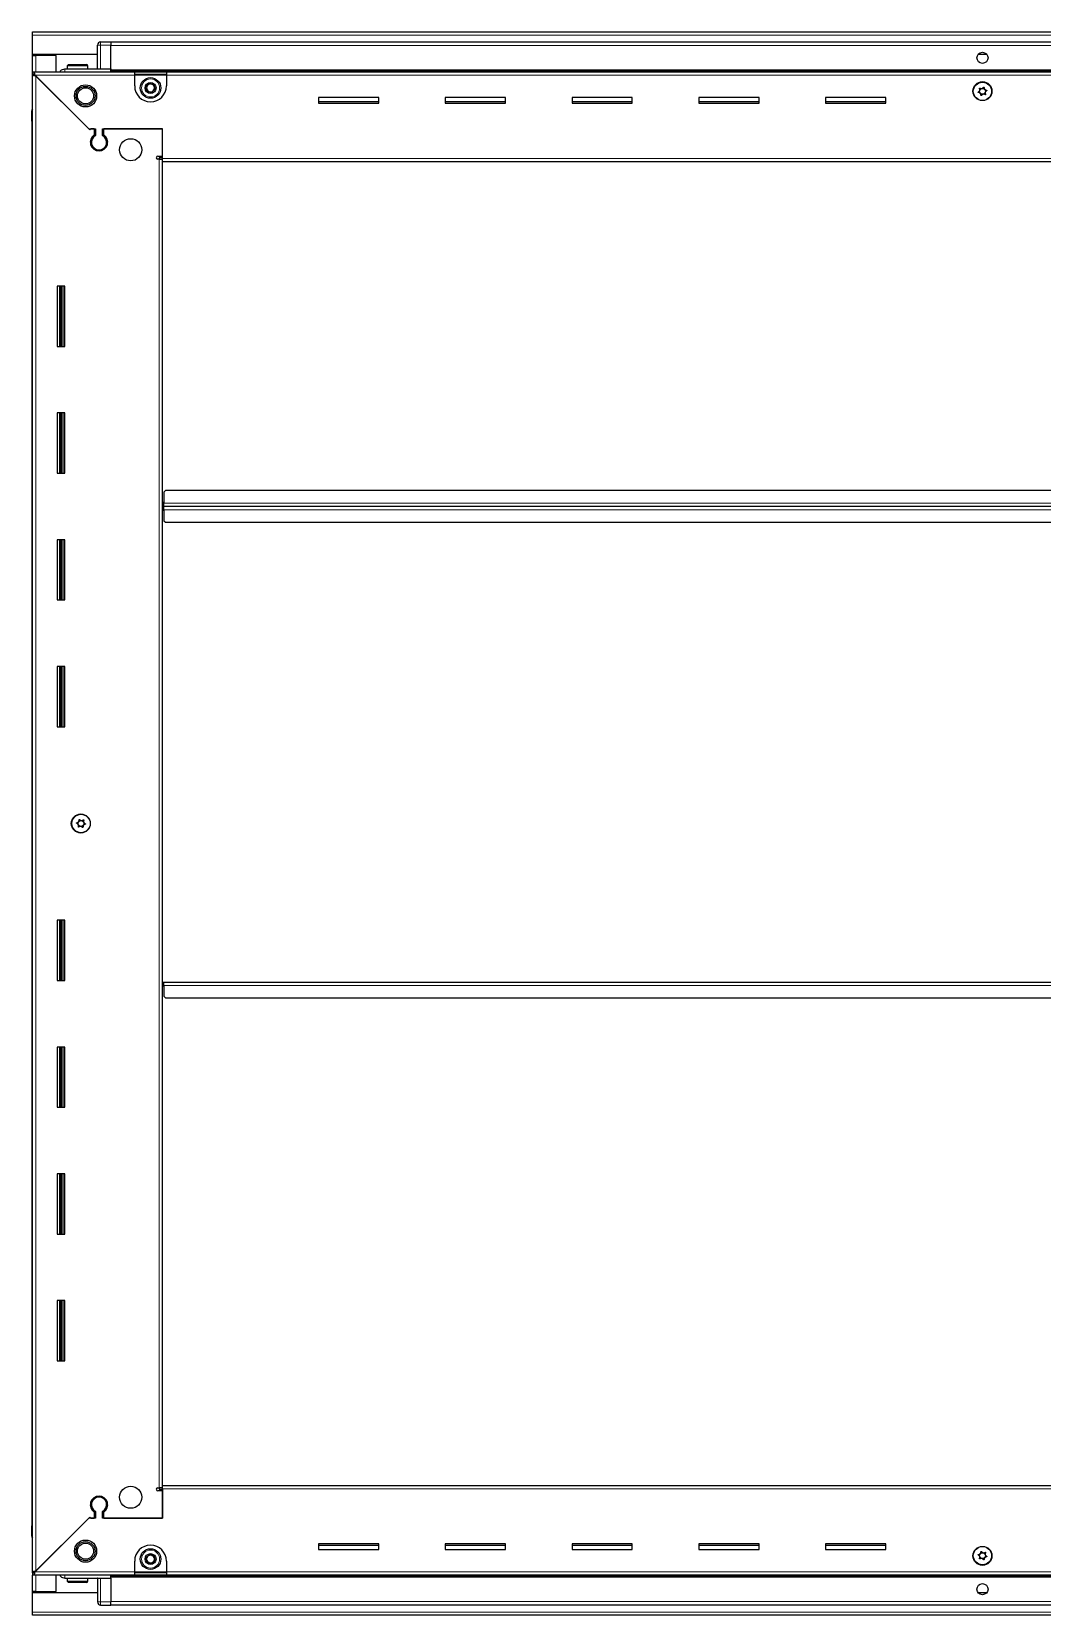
# Model space of a CAD drawing. Header units: millimetres. Extents: x 1315 to 5642, y -1045 to 1861.
# Drawn here: x 4366 to 5004, y 677 to 1676 of the extents above; entities that cross this region are included whole.
import ezdxf

# ---------------------------------------------------------------- set-up
doc = ezdxf.new("R2010")
doc.units = ezdxf.units.MM

msp = doc.modelspace()

# ---------------------------------------------------------------- linework, layer by layer
at = {"color": 7, "linetype": 'Continuous', "lineweight": 25}
for p, q in [((4366.81, 1673.72), (4366.81, 1675.82)), ((4366.81, 1675.82), (5565.81, 1675.82)), ((4366.81, 1661.32), (4366.81, 1673.72)), ((4408.49, 1668.82), (4408.48, 1668.82)), ((4409.81, 1669.32), (4416.31, 1669.32)), ((4409.81, 1669.32), (4416.31, 1669.32)), ((4416.31, 1669.32), (4416.31, 1669.32)), ((4416.31, 1669.32), (4416.31, 1669.32)), ((4416.31, 1669.32), (4416.31, 1667.32)), ((5516.31, 1669.17), (4416.31, 1669.17)), ((4407.81, 1661.32), (4366.81, 1661.32)), ((4366.81, 1660.82), (4366.81, 1661.32)), ((4366.81, 1650.57), (4366.81, 1660.82)), ((4366.81, 1660.82), (4368.91, 1660.82)), ((4368.31, 1660.82), (4368.31, 1661.32)), ((4381.81, 1660.82), (4368.91, 1660.82)), ((4381.81, 1650.57), (4381.81, 1660.82)), ((4407.81, 1652.32), (4407.81, 1667.32)), ((4416.31, 1652.32), (4416.31, 1667.32)), ((4969.18, 1661.32), (4963.44, 1661.32)), ((4366.81, 1649.07), (4366.81, 1650.57)), ((4366.81, 1650.57), (4367.81, 1650.57)), ((4366.81, 1648.57), (4366.81, 1649.07)), ((4366.81, 1649.07), (4367.81, 1649.07)), ((4366.81, 704.07), (4366.81, 1648.57)), ((4368.31, 1648.57), (4366.81, 1648.57)), ((4367.81, 1650.57), (4431.31, 1650.57)), ((4367.81, 1649.07), (4367.81, 1650.57)), ((4368.41, 1648.47), (4402.31, 1614.57)), ((4387.31, 1652.32), (4416.31, 1652.32)), ((4388.81, 1654.22), (4388.81, 1652.32)), ((4389.61, 1655.02), (4401.01, 1655.02)), ((4401.81, 1652.32), (4401.81, 1654.22)), ((4416.23, 1650.57), (4416.31, 1652.29)), ((4416.31, 1652.32), (4416.31, 1651.82)), ((4416.31, 1651.17), (5516.31, 1651.17)), ((4431.31, 1648.47), (4431.31, 1650.57)), ((4431.31, 1650.57), (4451.31, 1650.57)), ((4431.31, 1649.07), (4451.31, 1649.07)), ((4431.31, 1641.57), (4431.31, 1648.47)), ((4451.31, 1650.57), (5481.31, 1650.57)), ((4451.31, 1650.57), (4451.31, 1648.47)), ((4451.31, 1648.47), (4451.31, 1641.57)), ((4403.01, 1613.87), (4368.91, 1647.97)), ((4585.31, 1634.32), (4547.31, 1634.32)), ((4547.31, 1634.32), (4547.31, 1630.82)), ((4585.31, 1631.57), (4547.31, 1631.57)), ((4547.31, 1630.82), (4585.31, 1630.82)), ((4585.31, 1630.82), (4585.31, 1634.32)), ((4665.31, 1634.32), (4627.31, 1634.32)), ((4627.31, 1634.32), (4627.31, 1630.82)), ((4665.31, 1631.57), (4627.31, 1631.57)), ((4627.31, 1630.82), (4665.31, 1630.82)), ((4665.31, 1630.82), (4665.31, 1634.32)), ((4745.31, 1634.32), (4707.31, 1634.32)), ((4707.31, 1634.32), (4707.31, 1630.82)), ((4745.31, 1631.57), (4707.31, 1631.57)), ((4707.31, 1630.82), (4745.31, 1630.82)), ((4745.31, 1630.82), (4745.31, 1634.32)), ((4825.31, 1634.32), (4787.31, 1634.32)), ((4787.31, 1634.32), (4787.31, 1630.82)), ((4825.31, 1631.57), (4787.31, 1631.57)), ((4787.31, 1630.82), (4825.31, 1630.82)), ((4825.31, 1630.82), (4825.31, 1634.32)), ((4905.31, 1634.32), (4867.31, 1634.32)), ((4867.31, 1634.32), (4867.31, 1630.82)), ((4905.31, 1631.57), (4867.31, 1631.57)), ((4867.31, 1630.82), (4905.31, 1630.82)), ((4905.31, 1630.82), (4905.31, 1634.32)), ((4366.31, 1625.82), (4366.31, 1619.32)), ((4366.31, 1619.32), (4366.31, 1625.82)), ((4366.31, 1619.32), (4366.31, 1619.32)), ((4366.81, 1619.32), (4366.31, 1619.32)), ((4366.46, 1619.32), (4366.46, 733.32)), ((4402.31, 1614.57), (4406.51, 1614.57)), ((4403.71, 1614.57), (4403.01, 1613.87)), ((4405.81, 1614.57), (4403.71, 1614.57)), ((4405.81, 1614.57), (4405.81, 1610.68)), ((4406.51, 1614.57), (4406.51, 1610.29)), ((4411.11, 1614.57), (4448.81, 1614.57)), ((4411.11, 1610.29), (4411.11, 1614.57)), ((4411.81, 1610.68), (4411.81, 1614.57)), ((4448.81, 1614.57), (4411.81, 1614.57)), ((4448.81, 1595.92), (4448.81, 1614.57)), ((4448.81, 1597.32), (4448.81, 1614.57)), ((4406.81, 1601.71), (4406.81, 1600.95)), ((4445.96, 1597.32), (4448.81, 1597.32)), ((4446.71, 1595.32), (4445.96, 1595.32)), ((4446.71, 1595.32), (4448.81, 1595.32)), ((4448.81, 1596.32), (4446.81, 1596.32)), ((4446.81, 1596.32), (4446.81, 1595.32)), ((4448.81, 1593.82), (4448.81, 1595.92)), ((5483.81, 1593.82), (4448.81, 1593.82)), ((4448.81, 758.82), (4448.81, 1593.82)), ((4387.31, 1515.32), (4382.31, 1515.32)), ((4382.31, 1515.32), (4382.31, 1477.32)), ((4384.46, 1477.32), (4384.46, 1515.32)), ((4386.25, 1477.32), (4386.25, 1515.32)), ((4386.28, 1477.32), (4386.28, 1515.32)), ((4387.31, 1477.32), (4387.31, 1515.32)), ((4382.31, 1477.32), (4387.31, 1477.32)), ((4387.31, 1435.32), (4382.31, 1435.32)), ((4382.31, 1435.32), (4382.31, 1397.32)), ((4384.46, 1397.32), (4384.46, 1435.32)), ((4386.25, 1397.32), (4386.25, 1435.32)), ((4386.28, 1397.32), (4386.28, 1435.32)), ((4387.31, 1397.32), (4387.31, 1435.32)), ((4382.31, 1397.32), (4387.31, 1397.32)), ((4449.81, 1379.17), (4449.56, 1379.17)), ((4449.56, 1379.17), (4449.56, 1376.32)), ((4450.81, 1386.32), (4449.81, 1385.32)), ((4449.81, 1385.32), (4449.81, 1378.42)), ((5481.81, 1386.32), (4450.81, 1386.32)), ((4449.56, 1376.32), (4448.81, 1376.32)), ((4449.56, 1376.32), (4449.56, 1373.47)), ((4449.56, 1373.47), (4449.81, 1373.47)), ((4449.81, 1376.32), (4449.81, 1378.42)), ((4449.81, 1374.22), (4449.81, 1376.32)), ((5482.81, 1376.32), (4449.81, 1376.32)), ((4449.81, 1374.22), (4449.81, 1367.32)), ((4449.81, 1367.32), (4450.81, 1366.32)), ((4450.81, 1366.32), (5481.81, 1366.32)), ((4387.31, 1355.32), (4382.31, 1355.32)), ((4382.31, 1355.32), (4382.31, 1317.32)), ((4384.46, 1317.32), (4384.46, 1355.32)), ((4386.25, 1317.32), (4386.25, 1355.32)), ((4386.28, 1317.32), (4386.28, 1355.32)), ((4387.31, 1317.32), (4387.31, 1355.32)), ((4382.31, 1317.32), (4387.31, 1317.32)), ((4387.31, 1275.32), (4382.31, 1275.32)), ((4382.31, 1275.32), (4382.31, 1237.32)), ((4384.46, 1237.32), (4384.46, 1275.32)), ((4386.25, 1237.32), (4386.25, 1275.32)), ((4386.28, 1237.32), (4386.28, 1275.32)), ((4387.31, 1237.32), (4387.31, 1275.32)), ((4382.31, 1237.32), (4387.31, 1237.32)), ((4387.31, 1115.32), (4382.31, 1115.32)), ((4382.31, 1115.32), (4382.31, 1077.32)), ((4384.46, 1077.32), (4384.46, 1115.32)), ((4386.25, 1077.32), (4386.25, 1115.32)), ((4386.28, 1077.32), (4386.28, 1115.32)), ((4387.31, 1077.32), (4387.31, 1115.32)), ((4382.31, 1077.32), (4387.31, 1077.32)), ((4448.81, 1076.32), (4449.56, 1076.32)), ((4449.56, 1076.32), (4449.56, 1073.47)), ((4449.56, 1073.47), (4449.81, 1073.47)), ((4449.81, 1074.22), (4449.81, 1076.32)), ((4449.81, 1076.32), (5482.81, 1076.32)), ((4449.81, 1074.22), (4449.81, 1067.32)), ((4449.81, 1067.32), (4450.81, 1066.32)), ((4450.81, 1066.32), (5481.81, 1066.32)), ((4387.31, 1035.32), (4382.31, 1035.32)), ((4382.31, 1035.32), (4382.31, 997.32)), ((4384.46, 997.32), (4384.46, 1035.32)), ((4386.25, 997.32), (4386.25, 1035.32)), ((4386.28, 997.32), (4386.28, 1035.32)), ((4387.31, 997.32), (4387.31, 1035.32)), ((4382.31, 997.32), (4387.31, 997.32)), ((4387.31, 955.32), (4382.31, 955.32)), ((4382.31, 955.32), (4382.31, 917.32)), ((4384.46, 917.32), (4384.46, 955.32)), ((4386.25, 917.32), (4386.25, 955.32)), ((4386.28, 917.32), (4386.28, 955.32)), ((4387.31, 917.32), (4387.31, 955.32)), ((4382.31, 917.32), (4387.31, 917.32)), ((4387.31, 875.32), (4382.31, 875.32)), ((4382.31, 875.32), (4382.31, 837.32)), ((4384.46, 837.32), (4384.46, 875.32)), ((4386.25, 837.32), (4386.25, 875.32)), ((4386.28, 837.32), (4386.28, 875.32)), ((4387.31, 837.32), (4387.31, 875.32)), ((4382.31, 837.32), (4387.31, 837.32)), ((4406.81, 751.7), (4406.81, 750.94)), ((4445.96, 757.32), (4446.71, 757.32)), ((4448.81, 755.32), (4445.96, 755.32)), ((4448.81, 757.32), (4446.71, 757.32)), ((4446.81, 757.32), (4446.81, 756.32)), ((4446.81, 756.32), (4448.81, 756.32)), ((4448.81, 756.72), (4448.81, 758.82)), ((4448.81, 758.82), (5483.81, 758.82)), ((4448.81, 756.72), (4448.81, 738.07)), ((4448.81, 738.07), (4448.81, 755.32)), ((4405.81, 741.96), (4405.81, 738.07)), ((4406.51, 742.36), (4406.51, 738.07)), ((4411.11, 738.07), (4411.11, 742.36)), ((4411.81, 738.07), (4411.81, 741.96)), ((4366.31, 733.32), (4366.31, 733.32)), ((4366.31, 726.82), (4366.31, 733.32)), ((4366.31, 733.32), (4366.31, 733.32)), ((4366.31, 733.32), (4366.31, 726.82)), ((4366.81, 733.32), (4366.31, 733.32)), ((4402.31, 738.07), (4368.41, 704.17)), ((4368.91, 704.67), (4403.01, 738.77)), ((4406.51, 738.07), (4402.31, 738.07)), ((4403.01, 738.77), (4403.71, 738.07)), ((4403.71, 738.07), (4405.81, 738.07)), ((4448.81, 738.07), (4411.11, 738.07)), ((4411.81, 738.07), (4448.81, 738.07)), ((4366.81, 725.5), (4366.81, 725.5)), ((4585.31, 721.82), (4547.31, 721.82)), ((4547.31, 721.82), (4547.31, 718.32)), ((4547.31, 721.07), (4585.31, 721.07)), ((4585.31, 718.32), (4585.31, 721.82)), ((4665.31, 721.82), (4627.31, 721.82)), ((4627.31, 721.82), (4627.31, 718.32)), ((4627.31, 721.07), (4665.31, 721.07)), ((4665.31, 718.32), (4665.31, 721.82)), ((4745.31, 721.82), (4707.31, 721.82)), ((4707.31, 721.82), (4707.31, 718.32)), ((4707.31, 721.07), (4745.31, 721.07)), ((4745.31, 718.32), (4745.31, 721.82)), ((4825.31, 721.82), (4787.31, 721.82)), ((4787.31, 721.82), (4787.31, 718.32)), ((4787.31, 721.07), (4825.31, 721.07)), ((4825.31, 718.32), (4825.31, 721.82)), ((4905.31, 721.82), (4867.31, 721.82)), ((4867.31, 721.82), (4867.31, 718.32)), ((4867.31, 721.07), (4905.31, 721.07)), ((4905.31, 718.32), (4905.31, 721.82)), ((4431.31, 704.17), (4431.31, 711.07)), ((4451.31, 711.07), (4451.31, 704.17)), ((4547.31, 718.32), (4585.31, 718.32)), ((4627.31, 718.32), (4665.31, 718.32)), ((4707.31, 718.32), (4745.31, 718.32)), ((4787.31, 718.32), (4825.31, 718.32)), ((4867.31, 718.32), (4905.31, 718.32)), ((4366.81, 703.57), (4366.81, 704.07)), ((4368.31, 704.07), (4366.81, 704.07)), ((4366.81, 703.57), (4366.81, 702.07)), ((4367.81, 703.57), (4366.81, 703.57)), ((4366.81, 691.82), (4366.81, 702.07)), ((4367.81, 702.07), (4366.81, 702.07)), ((4367.81, 703.57), (4367.81, 702.07)), ((4431.31, 702.07), (4367.81, 702.07)), ((4381.81, 691.82), (4381.81, 702.07)), ((4387.31, 700.32), (4416.31, 700.32)), ((4388.81, 700.32), (4388.81, 698.42)), ((4401.81, 698.42), (4401.81, 700.32)), ((4407.81, 700.32), (4407.81, 685.32)), ((4416.31, 700.36), (4416.23, 702.07)), ((5516.31, 701.47), (4416.31, 701.47)), ((4416.31, 700.32), (4416.31, 700.82)), ((4416.31, 700.32), (4416.31, 685.32)), ((4431.31, 702.07), (4431.31, 704.17)), ((4451.31, 703.57), (4431.31, 703.57)), ((4451.31, 702.07), (4431.31, 702.07)), ((4451.31, 704.17), (4451.31, 702.07)), ((5481.31, 702.07), (4451.31, 702.07)), ((4368.91, 691.82), (4366.81, 691.82)), ((4366.81, 691.32), (4366.81, 691.82)), ((4366.81, 678.92), (4366.81, 691.32)), ((4366.81, 691.32), (4407.81, 691.32)), ((4368.31, 691.32), (4368.31, 691.82)), ((4368.91, 691.82), (4381.81, 691.82)), ((4393.38, 697.62), (4389.61, 697.62)), ((4401.01, 697.62), (4393.38, 697.62)), ((4963.44, 691.32), (4969.18, 691.32)), ((4407.81, 685.32), (4407.81, 685.32)), ((4409.81, 683.32), (4416.31, 683.32)), ((4409.81, 683.32), (4416.31, 683.32)), ((4416.31, 683.32), (4416.31, 685.32)), ((4416.31, 683.47), (5516.31, 683.47)), ((4416.31, 683.32), (4416.31, 683.32)), ((4366.81, 676.82), (4366.81, 678.92)), ((5565.81, 676.82), (4366.81, 676.82))]:
    msp.add_line(p, q, dxfattribs=at)
at = {"color": 8, "linetype": 'Continuous', "lineweight": 18}
for p, q in [((5565.81, 1673.72), (4366.81, 1673.72)), ((4409.81, 1669.32), (4409.81, 1667.32)), ((4368.91, 1660.82), (4368.91, 1661.32)), ((4368.91, 1650.57), (4368.91, 1660.82)), ((4407.81, 1667.32), (4409.81, 1667.32)), ((4409.81, 1667.32), (4409.81, 1652.32)), ((4416.31, 1667.32), (4409.81, 1667.32)), ((5516.31, 1667.17), (4416.31, 1667.17)), ((4431.31, 1648.47), (4368.41, 1648.47)), ((4388.81, 1654.22), (4401.81, 1654.22)), ((5516.31, 1651.82), (4416.31, 1651.82)), ((5516.31, 1650.59), (4416.31, 1650.59)), ((4431.31, 1648.47), (4451.31, 1648.47)), ((5481.31, 1648.47), (4451.31, 1648.47)), ((4368.91, 1647.97), (4368.91, 704.67)), ((4366.81, 1625.82), (4366.31, 1625.82)), ((4446.71, 757.32), (4446.71, 1595.32)), ((4448.81, 1595.92), (5483.81, 1595.92)), ((4383.81, 1515.32), (4383.81, 1477.32)), ((4385.04, 1515.32), (4385.04, 1477.32)), ((4383.81, 1435.32), (4383.81, 1397.32)), ((4385.04, 1435.32), (4385.04, 1397.32)), ((5482.81, 1378.42), (4449.81, 1378.42)), ((4449.81, 1374.22), (5482.81, 1374.22)), ((4383.81, 1355.32), (4383.81, 1317.32)), ((4385.04, 1355.32), (4385.04, 1317.32)), ((4383.81, 1275.32), (4383.81, 1237.32)), ((4385.04, 1275.32), (4385.04, 1237.32)), ((4383.81, 1115.32), (4383.81, 1077.32)), ((4385.04, 1115.32), (4385.04, 1077.32)), ((4449.81, 1074.22), (5482.81, 1074.22)), ((4383.81, 1035.32), (4383.81, 997.32)), ((4385.04, 1035.32), (4385.04, 997.32)), ((4383.81, 955.32), (4383.81, 917.32)), ((4385.04, 955.32), (4385.04, 917.32)), ((4383.81, 875.32), (4383.81, 837.32)), ((4385.04, 875.32), (4385.04, 837.32)), ((5483.81, 756.72), (4448.81, 756.72)), ((4366.81, 726.82), (4366.31, 726.82)), ((4368.41, 704.17), (4431.31, 704.17)), ((4368.91, 691.82), (4368.91, 702.07)), ((4409.81, 685.32), (4409.81, 700.32)), ((4416.31, 702.06), (5516.31, 702.06)), ((4416.31, 700.82), (5516.31, 700.82)), ((4451.31, 704.17), (4431.31, 704.17)), ((4451.31, 704.17), (5481.31, 704.17)), ((4368.91, 691.32), (4368.91, 691.82)), ((4393.11, 698.42), (4388.81, 698.42)), ((4401.81, 698.42), (4393.11, 698.42)), ((4407.81, 685.32), (4409.81, 685.32)), ((4416.31, 685.32), (4409.81, 685.32)), ((4409.81, 683.32), (4409.81, 685.32)), ((4416.31, 685.47), (5516.31, 685.47)), ((5565.81, 678.92), (4366.81, 678.92))]:
    msp.add_line(p, q, dxfattribs=at)
at = {"color": 7, "linetype": 'Continuous', "lineweight": 25}
for centre, radius in [((4966.31, 1659.32), 3.5), ((4400.31, 1635.32), 7), ((4400.31, 1635.32), 6.02), ((4400.31, 1635.32), 5.1), ((4441.31, 1640.32), 6.5), ((4441.31, 1640.32), 3.46), ((4966.31, 1638.32), 6), ((4966.31, 1638.17), 5.78), ((4966.31, 1638.17), 1.85), ((4428.81, 1601.32), 7), ((4397.31, 1176.32), 6), ((4397.46, 1176.32), 5.79), ((4397.46, 1176.32), 1.85), ((4428.81, 751.32), 7), ((4400.31, 717.32), 7), ((4400.31, 717.32), 6.02), ((4400.31, 717.32), 5.1), ((4966.31, 714.32), 6), ((4966.31, 714.47), 5.79), ((4441.31, 712.32), 6.5), ((4441.31, 712.32), 3.46), ((4966.31, 714.47), 1.85), ((4966.31, 693.32), 3.5)]:
    msp.add_circle(centre, radius, dxfattribs=at)
at = {"color": 8, "linetype": 'Continuous', "lineweight": 18}
for centre in [(4441.31, 1640.32), (4441.31, 712.32)]:
    msp.add_circle(centre, 5.7, dxfattribs=at)
at = {"color": 7, "linetype": 'Continuous', "lineweight": 25}
for centre, radius, start, end in [((4409.81, 1667.32), 2, 90, 180), ((4409.81, 1667.32), 2, 90, 131.40962), ((4389.61, 1654.22), 0.8, 90, 180), ((4401.01, 1654.22), 0.8, 0, 90), ((4407.61, 1652.52), 0.2, 270, 0), ((4441.31, 1641.57), 10, 180, 270), ((4441.31, 1640.32), 2.5, 134.01559, 194.01559), ((4441.31, 1640.32), 2.5, 194.01559, 254.01559), ((4441.31, 1640.32), 2.5, 74.01559, 134.01559), ((4441.31, 1640.32), 2.5, 254.01559, 314.01559), ((4441.31, 1641.57), 10, 270, 0), ((4441.31, 1640.32), 2.5, 14.01559, 74.01559), ((4441.31, 1640.32), 2.5, 314.01559, 14.01559), ((4368.31, 1625.82), 2, 138.57492, 180), ((4368.31, 1625.82), 2, 138.59038, 180), ((4408.81, 1606.07), 5.5, 123.05573, 56.94427), ((4408.81, 1606.07), 4.8, 118.63099, 61.36901), ((4445.96, 1596.32), 1, 90, 270), ((4408.81, 746.57), 5.5, 303.05573, 236.94427), ((4408.81, 746.57), 4.8, 298.63099, 241.36901), ((4445.96, 756.32), 1, 90, 270), ((4368.31, 726.82), 2, 180, 221.40962), ((4441.31, 711.07), 10, 90, 180), ((4441.31, 711.07), 10, 0, 90), ((4441.31, 712.32), 2.5, 127.47401, 187.47401), ((4441.31, 712.32), 2.5, 187.47401, 247.47401), ((4441.31, 712.32), 2.5, 67.47401, 127.47401), ((4441.31, 712.32), 2.5, 247.47401, 307.47401), ((4441.31, 712.32), 2.5, 7.47401, 67.47401), ((4441.31, 712.32), 2.5, 307.47401, 7.47401), ((4407.61, 700.12), 0.2, 0, 90), ((4389.61, 698.42), 0.8, 180, 270), ((4401.01, 698.42), 0.8, 270, 0), ((4409.81, 685.32), 2, 180, 270), ((4409.81, 685.32), 2, 180, 270)]:
    msp.add_arc(centre, radius, start, end, dxfattribs=at)
for points, knots in [([(4366.81, 1648.57), (4366.83, 1648.53), (4366.89, 1648.44), (4367.28, 1648.3), (4367.84, 1648.17), (4368.42, 1648.06), (4368.78, 1648), (4368.91, 1647.97)], [0, 0, 0, 0, 0.2302553, 0.4485219, 0.6667858, 0.8850496, 1, 1, 1, 1]), ([(4368.41, 1648.47), (4368.36, 1648.73), (4368.27, 1649.22), (4368.14, 1649.86), (4368.01, 1650.33), (4367.9, 1650.55), (4367.83, 1650.57), (4367.81, 1650.57)], [0, 0, 0, 0, 0.230255, 0.448522, 0.666786, 0.88505, 1, 1, 1, 1]), ([(4384.09, 1650.57), (4384.21, 1650.77), (4384.6, 1651.42), (4385.75, 1652.13), (4386.79, 1652.26), (4387.31, 1652.32)], [0, 0, 0, 0, 0.18225, 0.591125, 1, 1, 1, 1]), ([(4416.31, 1652.32), (4416.31, 1652.29), (4416.31, 1652.21), (4416.31, 1651.59), (4416.31, 1651.03), (4416.31, 1650.66), (4416.31, 1650.65)], [0, 0, 0, 0, 0.330266, 0.660532, 0.990799, 1, 1, 1, 1]), ([(4438.53, 1641.12), (4438.9, 1641.48), (4439.6, 1642.15), (4440.29, 1642.81), (4440.61, 1643.12)], [0, 0, 0, 0, 0.534686, 1, 1, 1, 1]), ([(4439.23, 1638.32), (4439.15, 1638.65), (4438.95, 1639.45), (4438.71, 1640.42), (4438.56, 1641), (4438.53, 1641.12)], [0, 0, 0, 0, 0.362901, 0.866875, 1, 1, 1, 1]), ([(4440.61, 1643.12), (4441.1, 1642.98), (4442.03, 1642.72), (4442.95, 1642.45), (4443.38, 1642.33)], [0, 0, 0, 0, 0.534686, 1, 1, 1, 1]), ([(4444.08, 1639.53), (4443.71, 1639.17), (4443.02, 1638.5), (4442.33, 1637.83), (4442.01, 1637.52)], [0, 0, 0, 0, 0.534686, 1, 1, 1, 1]), ([(4443.38, 1642.33), (4443.41, 1642.21), (4443.56, 1641.63), (4443.8, 1640.66), (4444, 1639.86), (4444.08, 1639.53)], [0, 0, 0, 0, 0.133125, 0.637099, 1, 1, 1, 1]), ([(4964.42, 1640.24), (4964.42, 1640.23), (4964.4, 1640.21), (4964.39, 1640.15), (4964.4, 1640.01), (4964.5, 1639.64), (4964.64, 1639.11), (4964.47, 1638.5), (4964.11, 1638.13), (4963.81, 1637.88), (4963.63, 1637.72), (4963.58, 1637.64), (4963.57, 1637.6), (4963.57, 1637.57), (4963.59, 1637.54), (4963.64, 1637.49), (4963.89, 1637.39), (4964.36, 1637.29), (4964.99, 1636.98), (4965.25, 1636.31), (4965.31, 1635.84), (4965.38, 1635.58), (4965.42, 1635.53), (4965.45, 1635.51), (4965.48, 1635.5), (4965.51, 1635.51), (4965.55, 1635.52), (4965.62, 1635.57), (4965.79, 1635.72), (4966.06, 1635.99), (4966.46, 1636.31), (4967.09, 1636.42), (4967.6, 1636.23), (4967.96, 1636.1), (4968.11, 1636.07), (4968.17, 1636.09), (4968.2, 1636.1), (4968.22, 1636.13), (4968.23, 1636.19), (4968.21, 1636.34), (4968.12, 1636.71), (4967.98, 1637.23), (4968.15, 1637.84), (4968.51, 1638.21), (4968.81, 1638.46), (4968.98, 1638.63), (4969.03, 1638.71), (4969.05, 1638.75), (4969.04, 1638.78), (4969.03, 1638.81), (4968.97, 1638.85), (4968.72, 1638.95), (4968.26, 1639.06), (4967.62, 1639.37), (4967.37, 1640.03), (4967.31, 1640.51), (4967.24, 1640.76), (4967.19, 1640.82), (4967.17, 1640.84), (4967.14, 1640.85), (4967.1, 1640.84), (4967.06, 1640.82), (4966.99, 1640.78), (4966.82, 1640.63), (4966.56, 1640.36), (4966.15, 1640.04), (4965.53, 1639.93), (4965.02, 1640.11), (4964.65, 1640.25), (4964.51, 1640.27), (4964.45, 1640.26), (4964.43, 1640.25), (4964.42, 1640.24)], [0, 0, 0, 0, 0.002009, 0.00442, 0.009365, 0.025528, 0.067705, 0.095786, 0.124646, 0.150342, 0.160519, 0.163394, 0.165697, 0.167245, 0.168874, 0.17077, 0.178606, 0.211994, 0.249994, 0.287995, 0.321383, 0.329219, 0.331115, 0.332744, 0.334292, 0.336217, 0.338535, 0.341318, 0.349662, 0.375358, 0.404217, 0.432298, 0.474475, 0.490639, 0.496669, 0.49844, 0.5, 0.502009, 0.50442, 0.509365, 0.525528, 0.567705, 0.595786, 0.624646, 0.650342, 0.660519, 0.663394, 0.665697, 0.667245, 0.668874, 0.67077, 0.678606, 0.711994, 0.749994, 0.787995, 0.821383, 0.829219, 0.831115, 0.832744, 0.834292, 0.836217, 0.838535, 0.841318, 0.849662, 0.875358, 0.904217, 0.932298, 0.974475, 0.990639, 0.996669, 0.99844, 1, 1, 1, 1]), ([(4442.01, 1637.52), (4441.51, 1637.66), (4440.58, 1637.93), (4439.66, 1638.19), (4439.23, 1638.32)], [0, 0, 0, 0, 0.534686, 1, 1, 1, 1]), ([(4399.09, 1178.6), (4399.08, 1178.6), (4399.06, 1178.61), (4399, 1178.61), (4398.86, 1178.57), (4398.52, 1178.4), (4398.03, 1178.15), (4397.4, 1178.19), (4396.96, 1178.47), (4396.66, 1178.71), (4396.46, 1178.85), (4396.37, 1178.88), (4396.33, 1178.89), (4396.3, 1178.87), (4396.28, 1178.85), (4396.24, 1178.79), (4396.2, 1178.53), (4396.19, 1178.05), (4396.02, 1177.36), (4395.42, 1176.98), (4394.97, 1176.82), (4394.73, 1176.7), (4394.69, 1176.64), (4394.67, 1176.61), (4394.67, 1176.58), (4394.68, 1176.55), (4394.71, 1176.51), (4394.77, 1176.46), (4394.95, 1176.32), (4395.27, 1176.11), (4395.67, 1175.79), (4395.9, 1175.2), (4395.83, 1174.66), (4395.77, 1174.28), (4395.78, 1174.13), (4395.8, 1174.07), (4395.82, 1174.05), (4395.86, 1174.03), (4395.92, 1174.04), (4396.05, 1174.08), (4396.4, 1174.25), (4396.88, 1174.49), (4397.52, 1174.46), (4397.95, 1174.18), (4398.26, 1173.94), (4398.45, 1173.8), (4398.54, 1173.77), (4398.58, 1173.76), (4398.62, 1173.77), (4398.64, 1173.8), (4398.67, 1173.86), (4398.72, 1174.12), (4398.72, 1174.6), (4398.9, 1175.29), (4399.5, 1175.67), (4399.95, 1175.82), (4400.18, 1175.95), (4400.23, 1176), (4400.24, 1176.03), (4400.24, 1176.06), (4400.23, 1176.1), (4400.21, 1176.13), (4400.15, 1176.19), (4399.97, 1176.33), (4399.65, 1176.53), (4399.25, 1176.86), (4399.01, 1177.45), (4399.09, 1177.98), (4399.14, 1178.37), (4399.14, 1178.52), (4399.12, 1178.57), (4399.1, 1178.59), (4399.09, 1178.6)], [0, 0, 0, 0, 0.002009, 0.00442, 0.009365, 0.025528, 0.067705, 0.095786, 0.124646, 0.150342, 0.160519, 0.163394, 0.165697, 0.167245, 0.168874, 0.17077, 0.178606, 0.211994, 0.249994, 0.287995, 0.321383, 0.329219, 0.331115, 0.332744, 0.334292, 0.336217, 0.338535, 0.341318, 0.349662, 0.375358, 0.404217, 0.432298, 0.474475, 0.490639, 0.496669, 0.49844, 0.5, 0.502009, 0.50442, 0.509365, 0.525528, 0.567705, 0.595786, 0.624646, 0.650342, 0.660519, 0.663394, 0.665697, 0.667245, 0.668874, 0.67077, 0.678606, 0.711994, 0.749994, 0.787995, 0.821383, 0.829219, 0.831115, 0.832744, 0.834292, 0.836217, 0.838535, 0.841318, 0.849662, 0.875358, 0.904217, 0.932298, 0.974475, 0.990639, 0.996669, 0.99844, 1, 1, 1, 1]), ([(4438.64, 713.43), (4438.74, 713.51), (4439.22, 713.87), (4440.01, 714.48), (4440.66, 714.98), (4440.93, 715.19)], [0, 0, 0, 0, 0.133125, 0.637099, 1, 1, 1, 1]), ([(4439.02, 710.57), (4438.95, 711.08), (4438.82, 712.03), (4438.7, 712.99), (4438.64, 713.43)], [0, 0, 0, 0, 0.5346859, 1, 1, 1, 1]), ([(4441.68, 709.46), (4441.21, 709.66), (4440.32, 710.03), (4439.43, 710.4), (4439.02, 710.57)], [0, 0, 0, 0, 0.534686, 1, 1, 1, 1]), ([(4440.93, 715.19), (4441.41, 714.99), (4442.3, 714.62), (4443.19, 714.25), (4443.6, 714.08)], [0, 0, 0, 0, 0.534686, 1, 1, 1, 1]), ([(4443.97, 711.22), (4443.7, 711.01), (4443.05, 710.51), (4442.26, 709.9), (4441.78, 709.54), (4441.68, 709.46)], [0, 0, 0, 0, 0.362901, 0.866875, 1, 1, 1, 1]), ([(4443.6, 714.08), (4443.67, 713.57), (4443.79, 712.61), (4443.92, 711.66), (4443.97, 711.22)], [0, 0, 0, 0, 0.5346859, 1, 1, 1, 1]), ([(4964.42, 712.4), (4964.43, 712.4), (4964.46, 712.38), (4964.52, 712.38), (4964.66, 712.4), (4965.02, 712.54), (4965.53, 712.72), (4966.15, 712.61), (4966.56, 712.29), (4966.83, 712.01), (4967.01, 711.85), (4967.09, 711.81), (4967.14, 711.8), (4967.17, 711.81), (4967.19, 711.83), (4967.24, 711.88), (4967.31, 712.14), (4967.37, 712.61), (4967.62, 713.28), (4968.26, 713.59), (4968.72, 713.69), (4968.97, 713.79), (4969.03, 713.84), (4969.04, 713.87), (4969.05, 713.9), (4969.04, 713.93), (4969.02, 713.97), (4968.97, 714.04), (4968.8, 714.19), (4968.5, 714.43), (4968.15, 714.8), (4967.98, 715.41), (4968.12, 715.94), (4968.22, 716.32), (4968.23, 716.47), (4968.21, 716.52), (4968.19, 716.55), (4968.16, 716.56), (4968.1, 716.57), (4967.96, 716.54), (4967.6, 716.41), (4967.09, 716.23), (4966.46, 716.34), (4966.06, 716.66), (4965.78, 716.94), (4965.6, 717.09), (4965.52, 717.14), (4965.48, 717.15), (4965.45, 717.14), (4965.42, 717.12), (4965.38, 717.06), (4965.31, 716.81), (4965.25, 716.33), (4964.99, 715.67), (4964.36, 715.36), (4963.89, 715.25), (4963.64, 715.15), (4963.59, 715.11), (4963.57, 715.08), (4963.57, 715.05), (4963.58, 715.01), (4963.6, 714.98), (4963.65, 714.91), (4963.81, 714.76), (4964.11, 714.52), (4964.47, 714.14), (4964.64, 713.53), (4964.5, 713.01), (4964.4, 712.63), (4964.39, 712.48), (4964.4, 712.43), (4964.42, 712.41), (4964.42, 712.4)], [0, 0, 0, 0, 0.002009, 0.00442, 0.009365, 0.025528, 0.067705, 0.095786, 0.124646, 0.150342, 0.160519, 0.163394, 0.165697, 0.167245, 0.168874, 0.17077, 0.178606, 0.211994, 0.249994, 0.287995, 0.321383, 0.329219, 0.331115, 0.332744, 0.334292, 0.336217, 0.338535, 0.341318, 0.349662, 0.375358, 0.404217, 0.432298, 0.474475, 0.490639, 0.496669, 0.49844, 0.5, 0.502009, 0.50442, 0.509365, 0.525528, 0.567705, 0.595786, 0.624646, 0.650342, 0.660519, 0.663394, 0.665697, 0.667245, 0.668874, 0.67077, 0.678606, 0.711994, 0.749994, 0.787995, 0.821383, 0.829219, 0.831115, 0.832744, 0.834292, 0.836217, 0.838535, 0.841318, 0.849662, 0.875358, 0.904217, 0.932298, 0.974475, 0.990639, 0.996669, 0.99844, 1, 1, 1, 1]), ([(4368.91, 704.67), (4368.65, 704.63), (4368.16, 704.54), (4367.52, 704.4), (4367.05, 704.27), (4366.83, 704.16), (4366.81, 704.1), (4366.81, 704.07)], [0, 0, 0, 0, 0.2302553, 0.4485219, 0.6667858, 0.8850496, 1, 1, 1, 1]), ([(4367.81, 702.07), (4367.85, 702.1), (4367.94, 702.15), (4368.08, 702.55), (4368.21, 703.1), (4368.32, 703.68), (4368.38, 704.05), (4368.41, 704.17)], [0, 0, 0, 0, 0.2302553, 0.4485219, 0.6667858, 0.8850496, 1, 1, 1, 1]), ([(4384.09, 702.07), (4384.21, 701.87), (4384.6, 701.22), (4385.75, 700.51), (4386.79, 700.39), (4387.31, 700.32)], [0, 0, 0, 0, 0.18225, 0.591125, 1, 1, 1, 1]), ([(4416.31, 700.32), (4416.31, 700.36), (4416.31, 700.44), (4416.31, 701.05), (4416.31, 701.63), (4416.31, 702.03), (4416.31, 702.06)], [0, 0, 0, 0, 0.3242788, 0.6485576, 0.9728365, 1, 1, 1, 1])]:
    msp.add_open_spline(points, degree=3, knots=knots, dxfattribs=at)
for points in [[(4368.41, 1648.47), (4368.36, 1648.55), (4368.26, 1648.71), (4368.11, 1648.91), (4367.96, 1649.05), (4367.86, 1649.06), (4367.81, 1649.07)], [(4368.31, 1648.57), (4368.32, 1648.52), (4368.33, 1648.42), (4368.47, 1648.27), (4368.67, 1648.12), (4368.83, 1648.02), (4368.91, 1647.97)], [(4367.81, 703.57), (4367.86, 703.58), (4367.96, 703.6), (4368.11, 703.74), (4368.26, 703.94), (4368.36, 704.09), (4368.41, 704.17)], [(4368.91, 704.67), (4368.83, 704.62), (4368.67, 704.52), (4368.47, 704.37), (4368.33, 704.22), (4368.32, 704.12), (4368.31, 704.07)]]:
    msp.add_open_spline(points, degree=3, dxfattribs=at)
at = {"color": 8, "linetype": 'Continuous', "lineweight": 18}
for points, knots in [([(4387.31, 1652.32), (4387.31, 1652.28), (4387.31, 1652.2), (4387.31, 1651.77), (4387.31, 1651.31), (4387.31, 1650.9), (4387.31, 1650.63), (4387.31, 1650.57)], [0, 0, 0, 0, 0.3597529, 0.5534142, 0.7511852, 0.9489563, 1, 1, 1, 1]), ([(4387.31, 700.32), (4387.31, 700.37), (4387.31, 700.44), (4387.31, 700.88), (4387.31, 701.33), (4387.31, 701.75), (4387.31, 702.02), (4387.31, 702.07)], [0, 0, 0, 0, 0.359753, 0.553414, 0.751185, 0.948956, 1, 1, 1, 1])]:
    msp.add_open_spline(points, degree=3, knots=knots, dxfattribs=at)

doc.saveas('drawing.dxf')
